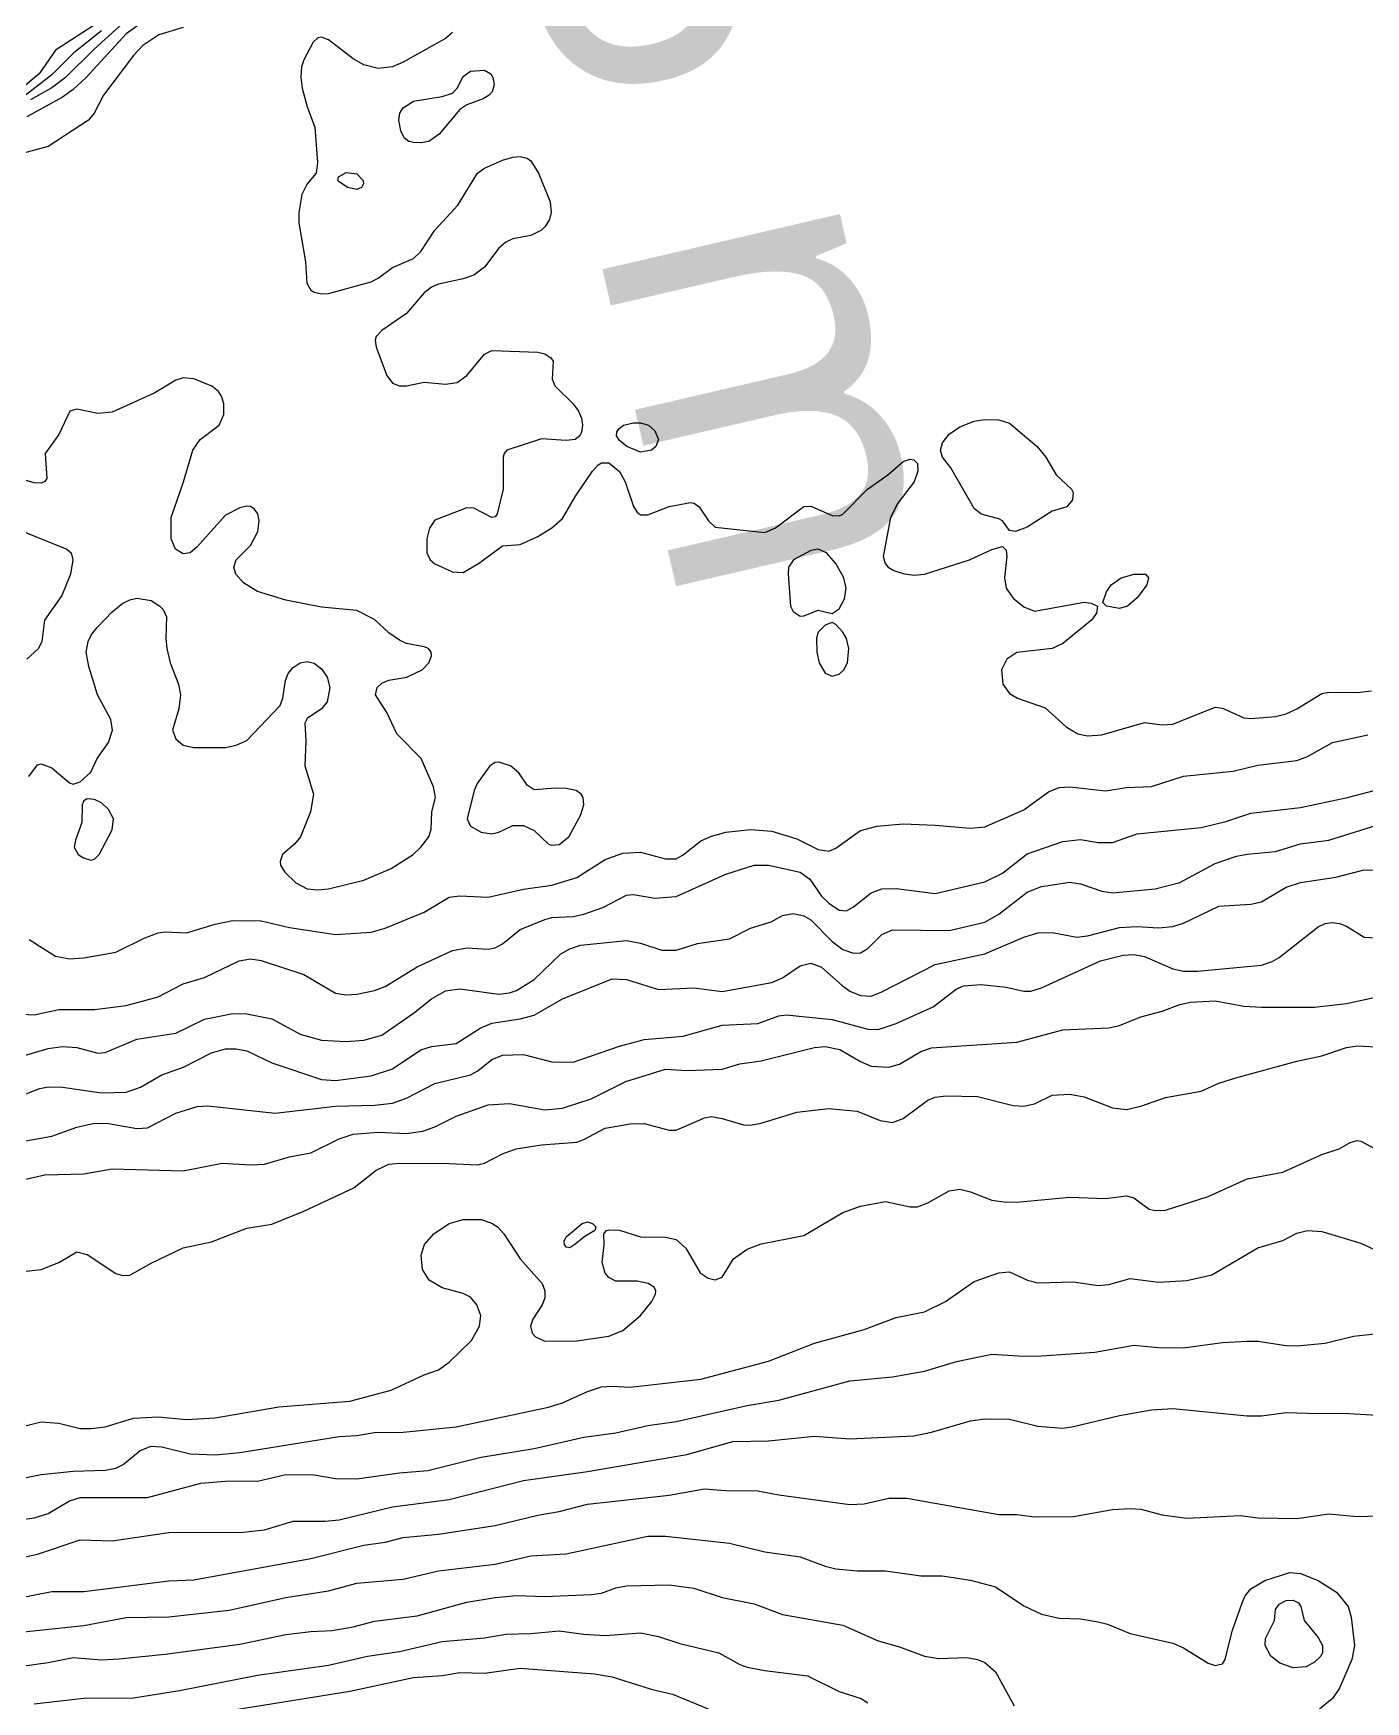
# Model space of a CAD drawing. Extents: x 474277 to 475042, y 254928 to 255625.
# Drawn here: x 474313.04 to 474341.83, y 255349.94 to 255386 of the extents above; entities that cross this region are included whole.
import ezdxf

# ---------------------------------------------------------------- set-up
doc = ezdxf.new("R2010")
doc.units = 0
doc.header["$MEASUREMENT"] = 0
doc.layers.add('BaseMapV2_DTM_export_MonNov09090547073261 — entities', color=1, linetype='CONTINUOUS')
doc.styles.get("Standard").update_dxf_attribs({"font": 'romans.shx'})

msp = doc.modelspace()

# ---------------------------------------------------------------- linework, layer by layer
at = {"layer": 'BaseMapV2_DTM_export_MonNov09090547073261 — entities', "color": 15, "linetype": 'Continuous', "true_color": 0xb7484b}
for points in [[(474315.658, 255386.433, 84.25), (474315.045, 255385.992, 84.25), (474314.177, 255385.049, 84.25), (474313.895, 255384.792, 84.25), (474313.665, 255384.627, 84.25), (474312.898, 255384.202, 84.25)], [(474314.432, 255386.231, 85), (474313.511, 255385.643, 85), (474313.161, 255385.126, 85), (474311.748, 255383.959, 85)], [(474314.508, 255386.062, 84.75), (474313.908, 255385.586, 84.75), (474313.435, 255385.105, 84.75), (474312.438, 255384.336, 84.75)], [(474316.272, 255386.129, 84), (474315.749, 255385.969, 84), (474315.401, 255385.739, 84), (474315.198, 255385.523, 84), (474314.553, 255384.666, 84), (474314.351, 255384.282, 84), (474314.225, 255384.129, 84), (474313.358, 255383.56, 84), (474312.821, 255383.413, 84)], [(474315.045, 255386.289, 84.5), (474314.347, 255385.662, 84.5), (474313.732, 255385.049, 84.5), (474313.435, 255384.83, 84.5), (474312.975, 255384.566, 84.5)], [(474322.099, 255386.026, 83.75), (474321.943, 255385.892, 83.75), (474321.026, 255385.383, 83.75), (474320.796, 255385.283, 83.75), (474320.489, 255385.246, 83.75), (474320.182, 255385.327, 83.75), (474319.952, 255385.455, 83.75), (474319.416, 255385.862, 83.75), (474319.262, 255385.919, 83.75), (474319.186, 255385.907, 83.75), (474319.086, 255385.816, 83.75), (474318.879, 255385.433, 83.75), (474318.831, 255385.279, 83.75), (474318.815, 255385.049, 83.75), (474318.848, 255384.819, 83.75), (474318.956, 255384.419, 83.75), (474319.118, 255383.975, 83.75), (474319.179, 255383.209, 83.75), (474319.149, 255382.979, 83.75), (474318.956, 255382.748, 83.75), (474318.838, 255382.519, 83.75), (474318.777, 255382.135, 83.75), (474318.777, 255381.905, 83.75), (474318.921, 255381.062, 83.75), (474318.945, 255380.602, 83.75), (474319.032, 255380.453, 83.75), (474319.109, 255380.407, 83.75), (474319.262, 255380.373, 83.75), (474319.416, 255380.384, 83.75), (474320.336, 255380.633, 83.75), (474320.489, 255380.712, 83.75), (474320.796, 255380.943, 83.75), (474321.256, 255381.136, 83.75), (474321.409, 255381.289, 83.75), (474321.717, 255381.752, 83.75), (474322.211, 255382.289, 83.75), (474322.635, 255382.979, 83.75), (474322.789, 255383.091, 83.75), (474323.173, 255383.262, 83.75), (474323.403, 255383.329, 83.75), (474323.556, 255383.341, 83.75), (474323.709, 255383.306, 83.75), (474323.786, 255383.251, 83.75), (474323.956, 255382.979, 83.75), (474324.208, 255382.365, 83.75), (474324.225, 255382.135, 83.75), (474324.191, 255381.982, 83.75), (474324.1, 255381.829, 83.75), (474324.016, 255381.75, 83.75), (474323.786, 255381.638, 83.75), (474323.403, 255381.561, 83.75), (474323.249, 255381.494, 83.75), (474323.096, 255381.361, 83.75), (474322.789, 255380.951, 83.75), (474322.559, 255380.775, 83.75), (474322.329, 255380.696, 83.75), (474321.793, 255380.582, 83.75), (474321.639, 255380.517, 83.75), (474321.486, 255380.393, 83.75), (474321.102, 255379.949, 83.75), (474320.566, 255379.583, 83.75), (474320.447, 255379.452, 83.75), (474320.427, 255379.375, 83.75), (474320.447, 255379.222, 83.75), (474320.675, 255378.608, 83.75), (474320.796, 255378.444, 83.75), (474320.949, 255378.386, 83.75), (474321.102, 255378.383, 83.75), (474321.486, 255378.463, 83.75), (474321.946, 255378.418, 83.75), (474322.198, 255378.455, 83.75), (474322.406, 255378.606, 83.75), (474322.786, 255379.068, 83.75), (474322.943, 255379.148, 83.75), (474323.939, 255379.115, 83.75), (474324.093, 255379.079, 83.75), (474324.224, 255378.991, 83.75), (474324.271, 255378.915, 83.75), (474324.253, 255378.531, 83.75), (474324.318, 255378.378, 83.75), (474324.706, 255377.995, 83.75), (474324.816, 255377.841, 83.75), (474324.881, 255377.688, 83.75), (474324.907, 255377.535, 83.75), (474324.887, 255377.381, 83.75), (474324.848, 255377.305, 83.75), (474324.748, 255377.228, 83.75), (474324.553, 255377.202, 83.75), (474324.016, 255377.237, 83.75), (474323.273, 255376.998, 83.75), (474323.212, 255376.921, 83.75), (474323.194, 255376.845, 83.75), (474323.194, 255376.154, 83.75), (474323.064, 255375.618, 83.75), (474323.019, 255375.554, 83.75), (474322.943, 255375.537, 83.75), (474322.559, 255375.743, 83.75), (474322.406, 255375.747, 83.75), (474321.716, 255375.479, 83.75), (474321.597, 255375.311, 83.75), (474321.543, 255375.081, 83.75), (474321.54, 255374.774, 83.75), (474321.614, 255374.621, 83.75), (474321.716, 255374.541, 83.75), (474322.099, 255374.366, 83.75), (474322.329, 255374.353, 83.75), (474322.655, 255374.544, 83.75), (474323.173, 255374.925, 83.75), (474323.556, 255374.952, 83.75), (474323.939, 255375.13, 83.75), (474324.246, 255375.319, 83.75), (474324.476, 255375.518, 83.75), (474324.751, 255376.001, 83.75), (474325.12, 255376.538, 83.75), (474325.243, 255376.679, 83.75), (474325.32, 255376.721, 83.75), (474325.473, 255376.721, 83.75), (474325.703, 255376.535, 83.75), (474325.831, 255376.308, 83.75), (474326.01, 255375.774, 83.75), (474326.086, 255375.656, 83.75), (474326.163, 255375.599, 83.75), (474326.316, 255375.597, 83.75), (474326.776, 255375.775, 83.75), (474327.237, 255375.865, 83.75), (474327.32, 255375.848, 83.75), (474327.43, 255375.771, 83.75), (474327.633, 255375.464, 83.75), (474327.773, 255375.332, 83.75), (474328.847, 255375.215, 83.75), (474329.077, 255375.317, 83.75), (474329.69, 255375.776, 83.75), (474329.844, 255375.782, 83.75), (474330.304, 255375.582, 83.75), (474330.457, 255375.575, 83.75), (474330.534, 255375.609, 83.75), (474331.063, 255376.154, 83.75), (474331.503, 255376.461, 83.75), (474331.837, 255376.753, 83.75), (474331.99, 255376.801, 83.75), (474332.067, 255376.789, 83.75), (474332.144, 255376.708, 83.75), (474332.151, 255376.538, 83.75), (474332.073, 255376.308, 83.75), (474331.72, 255375.848, 83.75), (474331.56, 255375.541, 83.75), (474331.402, 255374.698, 83.75), (474331.445, 255374.544, 83.75), (474331.51, 255374.468, 83.75), (474331.634, 255374.391, 83.75), (474331.837, 255374.331, 83.75), (474332.067, 255374.295, 83.75), (474332.297, 255374.311, 83.75), (474333.274, 255374.621, 83.75), (474333.754, 255374.85, 83.75), (474333.984, 255374.915, 83.75), (474334.061, 255374.834, 83.75), (474334.08, 255374.698, 83.75), (474334.029, 255374.238, 83.75), (474334.064, 255374.008, 83.75), (474334.214, 255373.795, 83.75), (474334.444, 255373.605, 83.75), (474334.674, 255373.517, 83.75), (474335.748, 255373.709, 83.75), (474335.901, 255373.687, 83.75), (474336.041, 255373.624, 83.75), (474336.014, 255373.471, 83.75), (474335.906, 255373.317, 83.75), (474335.288, 255372.814, 83.75), (474335.058, 255372.708, 83.75), (474334.291, 255372.621, 83.75), (474334.076, 255372.474, 83.75), (474333.965, 255372.244, 83.75), (474333.993, 255371.937, 83.75), (474334.137, 255371.736, 83.75), (474334.307, 255371.631, 83.75), (474334.904, 255371.428, 83.75), (474335.364, 255371.016, 83.75), (474335.613, 255370.864, 83.75), (474335.824, 255370.818, 83.75), (474336.131, 255370.838, 83.75), (474337.051, 255371.108, 83.75), (474337.434, 255371.057, 83.75), (474337.665, 255371.073, 83.75), (474338.585, 255371.439, 83.75), (474338.738, 255371.419, 83.75), (474339.198, 255371.208, 83.75), (474339.351, 255371.195, 83.75), (474339.888, 255371.236, 83.75), (474340.118, 255371.297, 83.75), (474340.348, 255371.4, 83.75), (474340.885, 255371.736, 83.75), (474341.038, 255371.762, 83.75), (474341.652, 255371.756, 83.75), (474341.958, 255371.791, 83.75)], [(474321.587, 255383.669, 83.75), (474321.409, 255383.635, 83.75), (474321.256, 255383.642, 83.75), (474321.152, 255383.669, 83.75), (474321.049, 255383.745, 83.75), (474320.979, 255383.899, 83.75), (474320.936, 255384.129, 83.75), (474320.957, 255384.282, 83.75), (474321.026, 255384.394, 83.75), (474321.256, 255384.54, 83.75), (474321.869, 255384.64, 83.75), (474322.099, 255384.714, 83.75), (474322.2, 255384.819, 83.75), (474322.329, 255385.073, 83.75), (474322.483, 255385.189, 83.75), (474322.789, 255385.207, 83.75), (474322.923, 255385.126, 83.75), (474322.969, 255385.049, 83.75), (474322.994, 255384.896, 83.75), (474322.952, 255384.742, 83.75), (474322.885, 255384.666, 83.75), (474322.757, 255384.589, 83.75), (474322.406, 255384.457, 83.75), (474322.253, 255384.357, 83.75), (474321.807, 255383.822, 83.75), (474321.587, 255383.669, 83.75)], [(474320.132, 255382.672, 83.75), (474320.029, 255382.627, 83.75), (474319.827, 255382.672, 83.75), (474319.646, 255382.796, 83.75), (474319.62, 255382.825, 83.75), (474319.628, 255382.902, 83.75), (474319.799, 255382.993, 83.75), (474320.029, 255382.97, 83.75), (474320.164, 255382.825, 83.75), (474320.172, 255382.749, 83.75), (474320.132, 255382.672, 83.75)], [(474319.186, 255367.488, 83.75), (474319.416, 255367.51, 83.75), (474320.182, 255367.701, 83.75), (474320.773, 255367.95, 83.75), (474321.249, 255368.257, 83.75), (474321.414, 255368.41, 83.75), (474321.583, 255368.64, 83.75), (474321.634, 255368.794, 83.75), (474321.652, 255369.177, 83.75), (474321.726, 255369.484, 83.75), (474321.685, 255369.714, 83.75), (474321.42, 255370.327, 83.75), (474320.896, 255370.864, 83.75), (474320.678, 255371.324, 83.75), (474320.43, 255371.707, 83.75), (474320.465, 255371.861, 83.75), (474320.566, 255371.958, 83.75), (474320.719, 255372.023, 83.75), (474321.11, 255372.091, 83.75), (474321.441, 255372.244, 83.75), (474321.584, 255372.397, 83.75), (474321.639, 255372.551, 83.75), (474321.631, 255372.627, 83.75), (474321.575, 255372.704, 83.75), (474321.486, 255372.743, 83.75), (474321.102, 255372.816, 83.75), (474320.949, 255372.887, 83.75), (474320.719, 255373.044, 83.75), (474320.412, 255373.332, 83.75), (474320.029, 255373.528, 83.75), (474319.262, 255373.6, 83.75), (474318.495, 255373.752, 83.75), (474317.882, 255373.936, 83.75), (474317.575, 255374.129, 83.75), (474317.412, 255374.314, 83.75), (474317.368, 255374.468, 83.75), (474317.419, 255374.621, 83.75), (474317.729, 255374.933, 83.75), (474317.89, 255375.234, 83.75), (474317.918, 255375.464, 83.75), (474317.889, 255375.618, 83.75), (474317.805, 255375.73, 83.75), (474317.729, 255375.774, 83.75), (474317.652, 255375.785, 83.75), (474317.499, 255375.749, 83.75), (474317.192, 255375.587, 83.75), (474316.579, 255374.907, 83.75), (474316.425, 255374.775, 83.75), (474316.272, 255374.751, 83.75), (474316.11, 255374.851, 83.75), (474316.014, 255375.081, 83.75), (474316.012, 255375.541, 83.75), (474316.283, 255376.308, 83.75), (474316.481, 255376.998, 83.75), (474316.644, 255377.228, 83.75), (474317.054, 255377.535, 83.75), (474317.155, 255377.765, 83.75), (474317.154, 255377.995, 83.75), (474317.112, 255378.148, 83.75), (474317.039, 255378.265, 83.75), (474316.897, 255378.378, 83.75), (474316.502, 255378.534, 83.75), (474316.272, 255378.556, 83.75), (474316.118, 255378.507, 83.75), (474315.658, 255378.235, 83.75), (474314.738, 255377.818, 83.75), (474314.432, 255377.789, 83.75), (474313.972, 255377.883, 83.75), (474313.821, 255377.841, 83.75), (474313.588, 255377.331, 83.75), (474313.29, 255376.921, 83.75), (474313.325, 255376.384, 83.75), (474313.281, 255376.314, 83.75), (474313.205, 255376.283, 83.75), (474313.051, 255376.285, 83.75), (474312.733, 255376.384, 83.75)], [(474326.396, 255376.998, 83.75), (474326.163, 255376.95, 83.75), (474325.861, 255377.075, 83.75), (474325.703, 255377.201, 83.75), (474325.643, 255377.305, 83.75), (474325.645, 255377.381, 83.75), (474325.688, 255377.458, 83.75), (474325.791, 255377.535, 83.75), (474326.01, 255377.587, 83.75), (474326.163, 255377.584, 83.75), (474326.333, 255377.535, 83.75), (474326.47, 255377.409, 83.75), (474326.546, 255377.228, 83.75), (474326.493, 255377.075, 83.75), (474326.396, 255376.998, 83.75)], [(474334.265, 255375.234, 83.75), (474334.137, 255375.256, 83.75), (474333.983, 255375.464, 83.75), (474333.907, 255375.512, 83.75), (474333.524, 255375.612, 83.75), (474333.371, 255375.731, 83.75), (474332.866, 255376.615, 83.75), (474332.691, 255376.845, 83.75), (474332.642, 255376.998, 83.75), (474332.684, 255377.151, 83.75), (474332.834, 255377.343, 83.75), (474333.064, 255377.502, 83.75), (474333.371, 255377.624, 83.75), (474333.601, 255377.658, 83.75), (474333.907, 255377.65, 83.75), (474334.137, 255377.577, 83.75), (474334.735, 255377.075, 83.75), (474334.918, 255376.845, 83.75), (474335.144, 255376.461, 83.75), (474335.478, 255376.154, 83.75), (474335.511, 255376.078, 83.75), (474335.498, 255375.924, 83.75), (474335.376, 255375.771, 83.75), (474335.058, 255375.677, 83.75), (474334.521, 255375.329, 83.75), (474334.265, 255375.234, 83.75)], [(474312.515, 255375.358, 83.75), (474313.761, 255374.851, 83.75), (474313.851, 255374.774, 83.75), (474313.89, 255374.621, 83.75), (474313.839, 255374.314, 83.75), (474313.654, 255373.854, 83.75), (474313.273, 255373.317, 83.75), (474313.22, 255372.857, 83.75), (474313.145, 255372.704, 83.75), (474312.893, 255372.474, 83.75)], [(474330.304, 255373.465, 83.75), (474330.457, 255373.567, 83.75), (474330.571, 255373.778, 83.75), (474330.607, 255374.008, 83.75), (474330.557, 255374.238, 83.75), (474330.383, 255374.544, 83.75), (474330.179, 255374.774, 83.75), (474329.997, 255374.851, 83.75), (474329.844, 255374.826, 83.75), (474329.464, 255374.621, 83.75), (474329.361, 255374.468, 83.75), (474329.349, 255374.314, 83.75), (474329.404, 255373.624, 83.75), (474329.46, 255373.504, 83.75), (474329.613, 255373.405, 83.75), (474329.69, 255373.41, 83.75), (474329.997, 255373.538, 83.75), (474330.304, 255373.465, 83.75)], [(474336.685, 255373.624, 83.75), (474336.514, 255373.574, 83.75), (474336.231, 255373.624, 83.75), (474336.154, 255373.701, 83.75), (474336.233, 255373.931, 83.75), (474336.336, 255374.084, 83.75), (474336.549, 255374.238, 83.75), (474336.832, 255374.314, 83.75), (474337.073, 255374.314, 83.75), (474337.143, 255374.238, 83.75), (474337.106, 255374.084, 83.75), (474336.898, 255373.806, 83.75), (474336.685, 255373.624, 83.75)], [(474312.938, 255369.944, 83.75), (474313.128, 255370.191, 83.75), (474313.205, 255370.211, 83.75), (474313.435, 255370.128, 83.75), (474313.818, 255369.802, 83.75), (474313.895, 255369.776, 83.75), (474314.048, 255369.826, 83.75), (474314.278, 255370.031, 83.75), (474314.417, 255370.327, 83.75), (474314.662, 255370.677, 83.75), (474314.748, 255370.94, 83.75), (474314.712, 255371.171, 83.75), (474314.419, 255371.707, 83.75), (474314.237, 255372.321, 83.75), (474314.18, 255372.627, 83.75), (474314.221, 255372.857, 83.75), (474314.294, 255373.011, 83.75), (474314.412, 255373.164, 83.75), (474314.738, 255373.497, 83.75), (474314.968, 255373.684, 83.75), (474315.122, 255373.76, 83.75), (474315.275, 255373.793, 83.75), (474315.582, 255373.745, 83.75), (474315.773, 255373.624, 83.75), (474315.843, 255373.547, 83.75), (474315.912, 255373.394, 83.75), (474315.898, 255372.934, 83.75), (474315.922, 255372.704, 83.75), (474315.992, 255372.397, 83.75), (474316.171, 255371.937, 83.75), (474316.217, 255371.707, 83.75), (474316.18, 255371.401, 83.75), (474316.043, 255370.94, 83.75), (474316.118, 255370.753, 83.75), (474316.272, 255370.616, 83.75), (474316.502, 255370.564, 83.75), (474317.192, 255370.57, 83.75), (474317.422, 255370.618, 83.75), (474317.652, 255370.716, 83.75), (474318.368, 255371.477, 83.75), (474318.428, 255371.631, 83.75), (474318.489, 255372.014, 83.75), (474318.547, 255372.167, 83.75), (474318.649, 255372.295, 83.75), (474318.802, 255372.397, 83.75), (474318.956, 255372.428, 83.75), (474319.109, 255372.388, 83.75), (474319.262, 255372.267, 83.75), (474319.39, 255372.091, 83.75), (474319.446, 255371.861, 83.75), (474319.388, 255371.554, 83.75), (474319.262, 255371.401, 83.75), (474318.956, 255371.197, 83.75), (474318.905, 255371.094, 83.75), (474318.926, 255370.71, 83.75), (474318.907, 255370.174, 83.75), (474319.088, 255369.56, 83.75), (474319.026, 255369.177, 83.75), (474318.813, 255368.64, 83.75), (474318.685, 255368.487, 83.75), (474318.42, 255368.257, 83.75), (474318.367, 255368.103, 83.75), (474318.379, 255368.027, 83.75), (474318.47, 255367.873, 83.75), (474318.71, 255367.643, 83.75), (474318.956, 255367.512, 83.75), (474319.186, 255367.488, 83.75)], [(474330.457, 255372.152, 83.75), (474330.556, 255372.244, 83.75), (474330.636, 255372.397, 83.75), (474330.666, 255372.704, 83.75), (474330.61, 255372.925, 83.75), (474330.534, 255373.061, 83.75), (474330.38, 255373.229, 83.75), (474330.304, 255373.273, 83.75), (474330.15, 255373.209, 83.75), (474329.997, 255373.063, 83.75), (474329.962, 255372.934, 83.75), (474329.97, 255372.627, 83.75), (474330.023, 255372.397, 83.75), (474330.15, 255372.176, 83.75), (474330.304, 255372.11, 83.75), (474330.457, 255372.152, 83.75)], [(474312.943, 255366.417, 84), (474313.511, 255366.055, 84), (474313.818, 255366.001, 84), (474314.125, 255366.02, 84), (474314.815, 255366.144, 84), (474315.428, 255366.447, 84), (474315.735, 255366.561, 84), (474315.888, 255366.583, 84), (474316.349, 255366.561, 84), (474316.962, 255366.752, 84), (474317.345, 255366.827, 84), (474317.959, 255366.822, 84), (474318.572, 255366.674, 84), (474319.569, 255366.529, 84), (474320.336, 255366.574, 84), (474320.642, 255366.661, 84), (474321.486, 255367.009, 84), (474322.023, 255367.334, 84), (474322.253, 255367.362, 84), (474322.866, 255367.331, 84), (474323.633, 255367.504, 84), (474324.246, 255367.595, 84), (474324.783, 255367.76, 84), (474325.396, 255368.145, 84), (474325.78, 255368.282, 84), (474326.163, 255368.302, 84), (474326.7, 255368.161, 84), (474326.93, 255368.163, 84), (474327.083, 255368.245, 84), (474327.467, 255368.553, 84), (474327.697, 255368.652, 84), (474328.003, 255368.734, 84), (474328.54, 255368.798, 84), (474329, 255368.761, 84), (474329.537, 255368.595, 84), (474329.997, 255368.361, 84), (474330.227, 255368.326, 84), (474330.38, 255368.388, 84), (474330.917, 255368.77, 84), (474331.266, 255368.87, 84), (474331.837, 255368.914, 84), (474332.527, 255368.892, 84), (474333.294, 255368.821, 84), (474333.601, 255368.851, 84), (474334.444, 255369.218, 84), (474334.981, 255369.611, 84), (474335.211, 255369.706, 84), (474335.441, 255369.718, 84), (474336.208, 255369.633, 84), (474336.668, 255369.703, 84), (474337.204, 255369.726, 84), (474337.895, 255369.95, 84), (474338.968, 255370.059, 84), (474339.505, 255370.185, 84), (474340.348, 255370.286, 84), (474340.578, 255370.37, 84), (474341.115, 255370.676, 84), (474341.882, 255370.841, 84)], [(474324.4, 255368.471, 83.75), (474324.608, 255368.64, 83.75), (474324.86, 255369.1, 83.75), (474324.938, 255369.33, 83.75), (474324.922, 255369.484, 83.75), (474324.875, 255369.56, 83.75), (474324.766, 255369.637, 83.75), (474324.553, 255369.681, 83.75), (474324.323, 255369.692, 83.75), (474323.863, 255369.654, 83.75), (474323.709, 255369.754, 83.75), (474323.533, 255370.02, 83.75), (474323.351, 255370.174, 83.75), (474323.096, 255370.252, 83.75), (474323.019, 255370.242, 83.75), (474322.905, 255370.174, 83.75), (474322.628, 255369.79, 83.75), (474322.563, 255369.637, 83.75), (474322.415, 255369.024, 83.75), (474322.485, 255368.87, 83.75), (474322.713, 255368.738, 83.75), (474322.943, 255368.701, 83.75), (474323.096, 255368.741, 83.75), (474323.403, 255368.882, 83.75), (474323.633, 255368.883, 83.75), (474323.863, 255368.772, 83.75), (474324.169, 255368.48, 83.75), (474324.246, 255368.453, 83.75), (474324.4, 255368.471, 83.75)], [(474312.285, 255364.834, 84.25), (474313.051, 255364.789, 84.25), (474313.588, 255364.901, 84.25), (474314.355, 255364.902, 84.25), (474315.045, 255364.991, 84.25), (474315.735, 255365.179, 84.25), (474316.272, 255365.46, 84.25), (474316.732, 255365.597, 84.25), (474317.485, 255365.957, 84.25), (474317.729, 255365.999, 84.25), (474317.959, 255365.962, 84.25), (474318.879, 255365.663, 84.25), (474319.569, 255365.26, 84.25), (474319.799, 255365.218, 84.25), (474320.029, 255365.238, 84.25), (474320.412, 255365.318, 84.25), (474320.642, 255365.399, 84.25), (474321.332, 255365.827, 84.25), (474322.099, 255366.177, 84.25), (474322.406, 255366.24, 84.25), (474322.866, 255366.211, 84.25), (474323.019, 255366.239, 84.25), (474323.173, 255366.323, 84.25), (474323.556, 255366.633, 84.25), (474324.093, 255366.853, 84.25), (474324.246, 255366.895, 84.25), (474324.706, 255366.914, 84.25), (474324.936, 255366.965, 84.25), (474325.345, 255367.107, 84.25), (474325.856, 255367.379, 84.25), (474326.01, 255367.389, 84.25), (474326.47, 255367.31, 84.25), (474326.93, 255367.348, 84.25), (474328.003, 255367.83, 84.25), (474328.617, 255368.022, 84.25), (474328.923, 255368.027, 84.25), (474329.613, 255367.874, 84.25), (474329.817, 255367.72, 84.25), (474330.074, 255367.351, 84.25), (474330.227, 255367.2, 84.25), (474330.457, 255367.049, 84.25), (474330.61, 255367.037, 84.25), (474330.764, 255367.122, 84.25), (474331.147, 255367.428, 84.25), (474331.377, 255367.513, 84.25), (474331.684, 255367.523, 84.25), (474332.527, 255367.409, 84.25), (474333.601, 255367.667, 84.25), (474333.984, 255367.852, 84.25), (474334.521, 255368.27, 84.25), (474335.288, 255368.538, 84.25), (474335.671, 255368.579, 84.25), (474336.054, 255368.514, 84.25), (474336.361, 255368.515, 84.25), (474336.898, 255368.7, 84.25), (474338.278, 255368.84, 84.25), (474338.815, 255368.97, 84.25), (474339.351, 255369.15, 84.25), (474340.425, 255369.271, 84.25), (474341.44, 255369.484, 84.25), (474342.321, 255369.714, 84.25)], [(474314.355, 255368.152, 83.75), (474314.459, 255368.257, 83.75), (474314.738, 255368.787, 83.75), (474314.769, 255369.024, 83.75), (474314.662, 255369.227, 83.75), (474314.508, 255369.369, 83.75), (474314.355, 255369.446, 83.75), (474314.202, 255369.458, 83.75), (474314.125, 255369.417, 83.75), (474314.089, 255369.33, 83.75), (474314.08, 255368.947, 83.75), (474313.946, 255368.564, 83.75), (474313.92, 255368.41, 83.75), (474314.006, 255368.257, 83.75), (474314.118, 255368.18, 83.75), (474314.278, 255368.134, 83.75), (474314.355, 255368.152, 83.75)], [(474312.821, 255363.904, 84.5), (474313.358, 255364.062, 84.5), (474313.665, 255364.106, 84.5), (474313.972, 255364.084, 84.5), (474314.432, 255363.961, 84.5), (474314.585, 255363.973, 84.5), (474315.275, 255364.261, 84.5), (474316.118, 255364.393, 84.5), (474316.732, 255364.694, 84.5), (474317.345, 255364.818, 84.5), (474317.652, 255364.813, 84.5), (474318.189, 255364.704, 84.5), (474318.802, 255364.368, 84.5), (474319.262, 255364.241, 84.5), (474319.799, 255364.215, 84.5), (474320.182, 255364.242, 84.5), (474320.566, 255364.349, 84.5), (474321.256, 255364.822, 84.5), (474321.639, 255365.132, 84.5), (474321.946, 255365.306, 84.5), (474322.253, 255365.35, 84.5), (474323.096, 255365.238, 84.5), (474323.326, 255365.263, 84.5), (474323.479, 255365.317, 84.5), (474323.863, 255365.555, 84.5), (474324.441, 255366.11, 84.5), (474324.63, 255366.218, 84.5), (474324.86, 255366.294, 84.5), (474325.856, 255366.394, 84.5), (474326.163, 255366.341, 84.5), (474326.623, 255366.19, 84.5), (474326.93, 255366.19, 84.5), (474327.39, 255366.332, 84.5), (474328.08, 255366.435, 84.5), (474328.54, 255366.659, 84.5), (474328.987, 255366.8, 84.5), (474329.23, 255366.933, 84.5), (474329.46, 255366.982, 84.5), (474329.69, 255366.931, 84.5), (474329.844, 255366.842, 84.5), (474330.304, 255366.376, 84.5), (474330.534, 255366.199, 84.5), (474330.764, 255366.12, 84.5), (474330.917, 255366.126, 84.5), (474331.07, 255366.22, 84.5), (474331.377, 255366.525, 84.5), (474331.607, 255366.625, 84.5), (474332.834, 255366.611, 84.5), (474333.601, 255366.792, 84.5), (474333.907, 255366.967, 84.5), (474334.521, 255367.439, 84.5), (474334.827, 255367.566, 84.5), (474335.441, 255367.655, 84.5), (474335.671, 255367.622, 84.5), (474336.131, 255367.465, 84.5), (474336.361, 255367.429, 84.5), (474337.281, 255367.511, 84.5), (474337.818, 255367.65, 84.5), (474338.585, 255368.06, 84.5), (474339.045, 255368.216, 84.5), (474339.275, 255368.264, 84.5), (474339.888, 255368.321, 84.5), (474340.425, 255368.483, 84.5), (474341.038, 255368.566, 84.5), (474342.188, 255368.922, 84.5)], [(474312.591, 255362.97, 84.75), (474313.173, 255363.196, 84.75), (474313.358, 255363.236, 84.75), (474313.665, 255363.224, 84.75), (474314.508, 255363.102, 84.75), (474315.045, 255363.117, 84.75), (474315.352, 255363.228, 84.75), (474315.812, 255363.492, 84.75), (474316.282, 255363.656, 84.75), (474316.885, 255363.967, 84.75), (474317.192, 255364.055, 84.75), (474317.422, 255364.056, 84.75), (474317.652, 255364.008, 84.75), (474318.189, 255363.751, 84.75), (474319.262, 255363.389, 84.75), (474319.569, 255363.372, 84.75), (474320.336, 255363.467, 84.75), (474320.796, 255363.619, 84.75), (474321.409, 255364.03, 84.75), (474321.639, 255364.102, 84.75), (474322.176, 255364.171, 84.75), (474322.694, 255364.5, 84.75), (474322.943, 255364.61, 84.75), (474323.556, 255364.699, 84.75), (474323.863, 255364.779, 84.75), (474324.476, 255365.137, 84.75), (474325.55, 255365.567, 84.75), (474325.856, 255365.555, 84.75), (474326.546, 255365.333, 84.75), (474327.313, 255365.372, 84.75), (474327.927, 255365.293, 84.75), (474329, 255365.486, 84.75), (474329.23, 255365.59, 84.75), (474329.613, 255365.845, 84.75), (474329.844, 255365.905, 84.75), (474330.074, 255365.822, 84.75), (474330.518, 255365.42, 84.75), (474330.687, 255365.304, 84.75), (474330.917, 255365.205, 84.75), (474331.147, 255365.196, 84.75), (474331.377, 255365.284, 84.75), (474332.527, 255365.876, 84.75), (474333.605, 255366.11, 84.75), (474334.444, 255366.466, 84.75), (474334.751, 255366.564, 84.75), (474335.058, 255366.572, 84.75), (474335.594, 255366.468, 84.75), (474335.824, 255366.498, 84.75), (474336.514, 255366.676, 84.75), (474336.898, 255366.7, 84.75), (474337.358, 255366.667, 84.75), (474337.665, 255366.696, 84.75), (474337.895, 255366.771, 84.75), (474338.661, 255367.136, 84.75), (474339.351, 255367.184, 84.75), (474339.581, 255367.229, 84.75), (474340.118, 255367.548, 84.75), (474340.425, 255367.647, 84.75), (474341.192, 255367.764, 84.75), (474341.805, 255367.922, 84.75), (474342.725, 255367.913, 84.75)], [(474312.746, 255362.046, 85), (474313.435, 255362.165, 85), (474313.972, 255362.361, 85), (474314.355, 255362.449, 85), (474314.662, 255362.442, 85), (474315.275, 255362.331, 85), (474315.505, 255362.347, 85), (474316.118, 255362.664, 85), (474316.579, 255362.809, 85), (474316.809, 255362.82, 85), (474318.265, 255362.666, 85), (474319.569, 255362.814, 85), (474320.412, 255362.835, 85), (474320.796, 255362.881, 85), (474321.102, 255362.987, 85), (474321.716, 255363.307, 85), (474322.483, 255363.489, 85), (474322.643, 255363.58, 85), (474322.943, 255363.827, 85), (474323.173, 255363.919, 85), (474323.633, 255363.935, 85), (474324.246, 255363.771, 85), (474324.706, 255363.763, 85), (474325.703, 255364.111, 85), (474326.24, 255364.255, 85), (474327.083, 255364.325, 85), (474327.927, 255364.568, 85), (474328.693, 255364.603, 85), (474329.153, 255364.765, 85), (474329.307, 255364.791, 85), (474330.304, 255364.688, 85), (474331.07, 255364.479, 85), (474331.3, 255364.475, 85), (474331.684, 255364.599, 85), (474332.487, 255364.96, 85), (474332.983, 255365.343, 85), (474333.141, 255365.417, 85), (474333.524, 255365.448, 85), (474334.061, 255365.385, 85), (474334.444, 255365.301, 85), (474334.597, 255365.301, 85), (474334.827, 255365.372, 85), (474336.103, 255365.957, 85), (474336.591, 255366.08, 85), (474336.821, 255366.095, 85), (474337.051, 255366.052, 85), (474337.665, 255365.784, 85), (474337.895, 255365.731, 85), (474338.201, 255365.731, 85), (474339.581, 255365.861, 85), (474339.811, 255365.939, 85), (474339.965, 255366.027, 85), (474340.808, 255366.688, 85), (474340.962, 255366.765, 85), (474341.115, 255366.785, 85), (474341.268, 255366.765, 85), (474341.422, 255366.708, 85), (474341.805, 255366.465, 85), (474342.035, 255366.456, 85)], [(474312.745, 255361.21, 85.25), (474313.281, 255361.334, 85.25), (474314.125, 255361.354, 85.25), (474314.738, 255361.457, 85.25), (474316.272, 255361.419, 85.25), (474317.115, 255361.581, 85.25), (474317.729, 255361.545, 85.25), (474318.035, 255361.564, 85.25), (474318.572, 255361.72, 85.25), (474319.032, 255361.809, 85.25), (474319.646, 255362.11, 85.25), (474319.952, 255362.211, 85.25), (474320.489, 255362.253, 85.25), (474321.102, 255362.227, 85.25), (474321.453, 255362.276, 85.25), (474321.716, 255362.371, 85.25), (474322.176, 255362.601, 85.25), (474322.866, 255362.842, 85.25), (474323.326, 255362.87, 85.25), (474324.093, 255362.738, 85.25), (474324.476, 255362.772, 85.25), (474325.09, 255362.97, 85.25), (474325.839, 255363.35, 85.25), (474326.7, 255363.612, 85.25), (474327.16, 255363.585, 85.25), (474327.927, 255363.616, 85.25), (474328.31, 255363.73, 85.25), (474328.77, 255363.793, 85.25), (474329.92, 255364.082, 85.25), (474330.15, 255364.105, 85.25), (474330.465, 255364.04, 85.25), (474330.917, 255363.78, 85.25), (474331.147, 255363.682, 85.25), (474331.53, 255363.661, 85.25), (474331.76, 255363.725, 85.25), (474332.22, 255363.994, 85.25), (474332.451, 255364.078, 85.25), (474334.291, 255364.199, 85.25), (474335.288, 255364.462, 85.25), (474336.284, 255364.506, 85.25), (474336.514, 255364.56, 85.25), (474336.974, 255364.747, 85.25), (474337.434, 255364.868, 85.25), (474337.818, 255365.015, 85.25), (474338.048, 255365.063, 85.25), (474338.585, 255365.089, 85.25), (474339.198, 255364.973, 85.25), (474339.581, 255364.953, 85.25), (474340.732, 255364.953, 85.25), (474341.422, 255365.032, 85.25), (474342.648, 255365.304, 85.25)], [(474312.285, 255359.182, 85.5), (474313.205, 255359.287, 85.5), (474313.587, 255359.439, 85.5), (474313.972, 255359.664, 85.5), (474314.202, 255359.611, 85.5), (474314.815, 255359.201, 85.5), (474314.968, 255359.151, 85.5), (474315.122, 255359.163, 85.5), (474315.582, 255359.42, 85.5), (474316.272, 255359.751, 85.5), (474316.885, 255359.882, 85.5), (474317.652, 255360.175, 85.5), (474318.189, 255360.263, 85.5), (474318.879, 255360.545, 85.5), (474319.965, 255361.049, 85.5), (474320.445, 255361.433, 85.5), (474320.719, 255361.56, 85.5), (474320.949, 255361.584, 85.5), (474322.023, 255361.576, 85.5), (474322.636, 255361.544, 85.5), (474322.789, 255361.584, 85.5), (474323.173, 255361.786, 85.5), (474323.473, 255361.893, 85.5), (474324.016, 255361.979, 85.5), (474324.783, 255362.039, 85.5), (474324.936, 255362.091, 85.5), (474325.396, 255362.336, 85.5), (474325.933, 255362.434, 85.5), (474326.24, 255362.437, 85.5), (474326.776, 255362.299, 85.5), (474326.93, 255362.294, 85.5), (474327.543, 255362.563, 85.5), (474327.697, 255362.588, 85.5), (474327.927, 255362.55, 85.5), (474328.387, 255362.414, 85.5), (474328.54, 255362.405, 85.5), (474328.77, 255362.449, 85.5), (474329.537, 255362.684, 85.5), (474330.227, 255362.764, 85.5), (474330.84, 255362.709, 85.5), (474331.34, 255362.506, 85.5), (474331.607, 255362.462, 85.5), (474331.837, 255362.548, 85.5), (474332.374, 255362.946, 85.5), (474332.527, 255363.008, 85.5), (474332.757, 255363.037, 85.5), (474333.447, 255363.027, 85.5), (474334.214, 255362.83, 85.5), (474334.444, 255362.812, 85.5), (474334.674, 255362.864, 85.5), (474335.058, 255363.052, 85.5), (474335.441, 255363.074, 85.5), (474335.748, 255363.02, 85.5), (474336.361, 255362.78, 85.5), (474336.668, 255362.745, 85.5), (474336.974, 255362.815, 85.5), (474337.511, 255362.999, 85.5), (474338.278, 255363.142, 85.5), (474338.661, 255363.312, 85.5), (474339.028, 255363.426, 85.5), (474340.348, 255363.79, 85.5), (474340.885, 255363.902, 85.5), (474341.422, 255364.081, 85.5), (474341.652, 255364.12, 85.5), (474342.188, 255364.091, 85.5)], [(474311.978, 255355.691, 85.75), (474313.205, 255355.988, 85.75), (474313.588, 255355.963, 85.75), (474314.048, 255355.846, 85.75), (474314.278, 255355.844, 85.75), (474314.585, 255355.882, 85.75), (474315.198, 255356.071, 85.75), (474315.735, 255356.096, 85.75), (474316.349, 255356.041, 85.75), (474316.962, 255356.076, 85.75), (474318.342, 255356.313, 85.75), (474319.876, 255356.438, 85.75), (474320.769, 255356.679, 85.75), (474321.486, 255357.009, 85.75), (474321.793, 255357.113, 85.75), (474322.023, 255357.282, 85.75), (474322.504, 255357.752, 85.75), (474322.679, 255358.059, 85.75), (474322.705, 255358.289, 85.75), (474322.621, 255358.519, 85.75), (474322.483, 255358.683, 85.75), (474322.329, 255358.765, 85.75), (474321.869, 255358.886, 85.75), (474321.591, 255359.056, 85.75), (474321.446, 255359.286, 85.75), (474321.415, 255359.592, 85.75), (474321.491, 255359.822, 85.75), (474321.694, 255360.052, 85.75), (474322.023, 255360.276, 85.75), (474322.329, 255360.362, 85.75), (474322.713, 255360.362, 85.75), (474322.943, 255360.284, 85.75), (474323.066, 255360.206, 85.75), (474323.206, 255360.052, 85.75), (474323.556, 255359.514, 85.75), (474324.031, 255358.979, 85.75), (474324.093, 255358.826, 85.75), (474324.095, 255358.672, 85.75), (474324.037, 255358.519, 85.75), (474323.834, 255358.212, 85.75), (474323.782, 255358.059, 85.75), (474323.821, 255357.906, 85.75), (474323.889, 255357.829, 85.75), (474324.093, 255357.736, 85.75), (474324.783, 255357.745, 85.75), (474325.473, 255357.844, 85.75), (474325.78, 255357.963, 85.75), (474326.163, 255358.293, 85.75), (474326.403, 255358.596, 85.75), (474326.485, 255358.749, 85.75), (474326.491, 255358.826, 85.75), (474326.452, 255358.902, 85.75), (474326.328, 255358.979, 85.75), (474326.086, 255359.029, 85.75), (474325.626, 255359.035, 85.75), (474325.473, 255359.112, 85.75), (474325.396, 255359.205, 85.75), (474325.333, 255359.439, 85.75), (474325.374, 255359.822, 85.75), (474325.367, 255360.052, 85.75), (474325.421, 255360.129, 85.75), (474325.473, 255360.144, 85.75), (474325.703, 255360.133, 85.75), (474326.163, 255359.993, 85.75), (474326.7, 255359.981, 85.75), (474326.93, 255359.931, 85.75), (474327.143, 255359.746, 85.75), (474327.446, 255359.209, 85.75), (474327.62, 255359.096, 85.75), (474327.773, 255359.058, 85.75), (474327.927, 255359.119, 85.75), (474328.17, 255359.516, 85.75), (474328.463, 255359.724, 85.75), (474328.77, 255359.84, 85.75), (474329.69, 255360.017, 85.75), (474330.534, 255360.516, 85.75), (474330.917, 255360.654, 85.75), (474331.454, 255360.751, 85.75), (474331.99, 255360.638, 85.75), (474332.144, 255360.64, 85.75), (474332.374, 255360.722, 85.75), (474332.834, 255360.982, 85.75), (474333.064, 255361.02, 85.75), (474333.294, 255360.962, 85.75), (474333.754, 255360.782, 85.75), (474334.061, 255360.74, 85.75), (474334.367, 255360.744, 85.75), (474335.441, 255360.846, 85.75), (474336.208, 255360.821, 85.75), (474336.668, 255360.873, 85.75), (474336.821, 255360.832, 85.75), (474337.158, 255360.589, 85.75), (474337.281, 255360.561, 85.75), (474337.511, 255360.569, 85.75), (474338.431, 255360.861, 85.75), (474339.275, 255361.245, 85.75), (474340.041, 255361.391, 85.75), (474340.885, 255361.771, 85.75), (474341.26, 255361.893, 85.75), (474341.498, 255362.027, 85.75), (474341.652, 255362.07, 85.75), (474341.728, 255362.057, 85.75), (474342.195, 255361.816, 85.75)], [(474312.668, 255354.742, 86), (474313.205, 255354.85, 86), (474313.895, 255354.923, 86), (474314.585, 255354.949, 86), (474314.815, 255354.989, 86), (474314.976, 255355.069, 86), (474315.346, 255355.375, 86), (474315.582, 255355.465, 86), (474315.812, 255355.451, 86), (474316.425, 255355.302, 86), (474316.962, 255355.28, 86), (474317.499, 255355.33, 86), (474319.646, 255355.673, 86), (474320.029, 255355.697, 86), (474320.412, 255355.762, 86), (474321.026, 255355.768, 86), (474322.176, 255355.886, 86), (474324.169, 255356.305, 86), (474324.476, 255356.401, 86), (474325.013, 255356.646, 86), (474325.32, 255356.746, 86), (474325.55, 255356.764, 86), (474325.933, 255356.743, 86), (474327.467, 255356.913, 86), (474328.923, 255357.303, 86), (474329.92, 255357.695, 86), (474330.994, 255357.986, 86), (474331.684, 255358.249, 86), (474332.302, 255358.366, 86), (474332.752, 255358.596, 86), (474333.371, 255359.026, 86), (474333.907, 255359.209, 86), (474334.137, 255359.232, 86), (474334.527, 255359.056, 86), (474334.751, 255358.998, 86), (474335.518, 255359.016, 86), (474336.054, 255358.939, 86), (474336.284, 255358.957, 86), (474336.744, 255359.088, 86), (474337.358, 255359.014, 86), (474337.971, 255359.043, 86), (474338.508, 255359.168, 86), (474339.505, 255359.753, 86), (474340.041, 255359.909, 86), (474340.348, 255360.066, 86), (474340.578, 255360.13, 86), (474340.885, 255360.107, 86), (474341.728, 255359.857, 86), (474342.955, 255359.285, 86)], [(474324.743, 255359.822, 85.75), (474324.63, 255359.756, 85.75), (474324.553, 255359.767, 85.75), (474324.516, 255359.822, 85.75), (474324.513, 255359.899, 85.75), (474324.553, 255359.991, 85.75), (474324.901, 255360.282, 85.75), (474325.013, 255360.311, 85.75), (474325.123, 255360.282, 85.75), (474325.196, 255360.206, 85.75), (474325.173, 255360.129, 85.75), (474324.936, 255359.985, 85.75), (474324.743, 255359.822, 85.75)], [(474311.595, 255353.706, 86.25), (474313.051, 255353.919, 86.25), (474313.358, 255354.009, 86.25), (474313.818, 255354.282, 86.25), (474314.048, 255354.353, 86.25), (474315.505, 255354.358, 86.25), (474316.655, 255354.668, 86.25), (474317.269, 255354.717, 86.25), (474317.882, 255354.712, 86.25), (474318.495, 255354.852, 86.25), (474319.109, 255354.847, 86.25), (474319.569, 255354.764, 86.25), (474320.029, 255354.761, 86.25), (474320.949, 255354.892, 86.25), (474321.562, 255354.943, 86.25), (474322.713, 255355.227, 86.25), (474323.863, 255355.415, 86.25), (474324.936, 255355.662, 86.25), (474325.626, 255355.756, 86.25), (474326.316, 255355.909, 86.25), (474326.93, 255356, 86.25), (474328.463, 255356.347, 86.25), (474329.153, 255356.461, 86.25), (474330.687, 255356.875, 86.25), (474331.607, 255356.967, 86.25), (474332.297, 255357.086, 86.25), (474332.987, 255357.299, 86.25), (474333.754, 255357.457, 86.25), (474334.444, 255357.411, 86.25), (474334.827, 255357.416, 86.25), (474335.978, 255357.497, 86.25), (474336.821, 255357.648, 86.25), (474337.358, 255357.597, 86.25), (474337.895, 255357.589, 86.25), (474338.738, 255357.709, 86.25), (474339.275, 255357.738, 86.25), (474339.505, 255357.732, 86.25), (474340.118, 255357.638, 86.25), (474340.348, 255357.636, 86.25), (474340.962, 255357.69, 86.25), (474341.575, 255357.84, 86.25), (474342.035, 255357.896, 86.25)], [(474312.208, 255352.939, 86.5), (474313.128, 255353.129, 86.5), (474314.048, 255353.438, 86.5), (474314.738, 255353.422, 86.5), (474315.965, 255353.596, 86.5), (474317.575, 255353.61, 86.5), (474318.035, 255353.66, 86.5), (474318.649, 255353.847, 86.5), (474319.339, 255353.843, 86.5), (474319.646, 255353.872, 86.5), (474320.796, 255354.152, 86.5), (474322.023, 255354.315, 86.5), (474323.633, 255354.724, 86.5), (474325.014, 255354.915, 86.5), (474327.16, 255355.286, 86.5), (474328.157, 255355.569, 86.5), (474328.923, 255355.579, 86.5), (474329.92, 255355.679, 86.5), (474330.687, 255355.624, 86.5), (474332.067, 255355.69, 86.5), (474332.451, 255355.765, 86.5), (474333.294, 255356.012, 86.5), (474333.601, 255356.054, 86.5), (474334.137, 255356.05, 86.5), (474334.751, 255355.897, 86.5), (474335.288, 255355.857, 86.5), (474335.518, 255355.888, 86.5), (474336.514, 255356.13, 86.5), (474337.204, 255356.253, 86.5), (474337.665, 255356.283, 86.5), (474339.275, 255356.12, 86.5), (474339.581, 255356.123, 86.5), (474340.118, 255356.196, 86.5), (474340.808, 255356.168, 86.5), (474341.345, 255356.182, 86.5), (474344.795, 255355.98, 86.5)], [(474312.591, 255352.158, 86.75), (474313.435, 255352.321, 86.75), (474314.125, 255352.322, 86.75), (474315.965, 255352.556, 86.75), (474316.502, 255352.579, 86.75), (474319.032, 255353.037, 86.75), (474320.182, 255353.326, 86.75), (474320.642, 255353.392, 86.75), (474321.026, 255353.49, 86.75), (474321.793, 255353.563, 86.75), (474323.019, 255353.749, 86.75), (474323.939, 255353.973, 86.75), (474324.4, 255354.051, 86.75), (474325.013, 255354.214, 86.75), (474326.776, 255354.407, 86.75), (474327.543, 255354.543, 86.75), (474328.003, 255354.505, 86.75), (474328.693, 255354.503, 86.75), (474329.153, 255354.413, 86.75), (474330.687, 255354.208, 86.75), (474330.994, 255354.221, 86.75), (474331.53, 255354.34, 86.75), (474331.914, 255354.341, 86.75), (474333.907, 255353.99, 86.75), (474334.291, 255353.986, 86.75), (474334.674, 255353.938, 86.75), (474335.518, 255353.942, 86.75), (474336.361, 255354.094, 86.75), (474336.744, 255354.118, 86.75), (474336.974, 255354.104, 86.75), (474337.434, 255353.984, 86.75), (474337.971, 255353.909, 86.75), (474339.121, 255353.966, 86.75), (474339.505, 255353.917, 86.75), (474340.348, 255353.902, 86.75), (474341.038, 255354.005, 86.75), (474341.652, 255353.948, 86.75), (474342.342, 255353.968, 86.75)], [(474312.821, 255351.451, 87), (474314.125, 255351.59, 87), (474315.045, 255351.763, 87), (474315.965, 255351.777, 87), (474317.269, 255351.917, 87), (474318.495, 255352.194, 87), (474319.416, 255352.337, 87), (474320.029, 255352.505, 87), (474321.026, 255352.594, 87), (474321.793, 255352.773, 87), (474323.019, 255352.913, 87), (474323.786, 255353.095, 87), (474324.553, 255353.139, 87), (474326.316, 255353.52, 87), (474326.7, 255353.522, 87), (474328.08, 255353.367, 87), (474328.847, 255353.183, 87), (474329.613, 255353.07, 87), (474330.15, 255352.869, 87), (474330.38, 255352.817, 87), (474330.84, 255352.774, 87), (474331.454, 255352.768, 87), (474332.22, 255352.663, 87), (474332.681, 255352.662, 87), (474333.294, 255352.566, 87), (474333.831, 255352.425, 87), (474334.444, 255352.012, 87), (474334.827, 255351.834, 87), (474335.211, 255351.749, 87), (474335.671, 255351.734, 87), (474336.054, 255351.671, 87), (474336.253, 255351.618, 87), (474336.744, 255351.416, 87), (474337.665, 255351.208, 87), (474337.895, 255351.108, 87), (474338.431, 255350.778, 87), (474338.585, 255350.724, 87), (474338.738, 255350.759, 87), (474338.798, 255350.851, 87), (474338.95, 255351.465, 87), (474339.162, 255352.078, 87), (474339.231, 255352.231, 87), (474339.356, 255352.385, 87), (474339.658, 255352.561, 87), (474340.195, 255352.737, 87), (474340.425, 255352.712, 87), (474340.808, 255352.565, 87), (474341.207, 255352.308, 87), (474341.454, 255352.001, 87), (474341.524, 255351.771, 87), (474341.593, 255351.158, 87), (474341.537, 255350.851, 87), (474341.268, 255350.233, 87), (474341.115, 255350.012, 87), (474340.838, 255349.778, 87)], [(474312.208, 255350.631, 87.25), (474313.358, 255350.786, 87.25), (474313.895, 255350.896, 87.25), (474314.508, 255350.85, 87.25), (474314.892, 255350.867, 87.25), (474315.888, 255350.969, 87.25), (474317.499, 255351.186, 87.25), (474318.495, 255351.398, 87.25), (474319.032, 255351.462, 87.25), (474319.492, 255351.479, 87.25), (474319.952, 255351.557, 87.25), (474320.412, 255351.685, 87.25), (474321.332, 255351.8, 87.25), (474322.406, 255352.091, 87.25), (474323.019, 255352.196, 87.25), (474323.479, 255352.241, 87.25), (474324.093, 255352.219, 87.25), (474325.09, 255352.258, 87.25), (474325.32, 255352.29, 87.25), (474325.626, 255352.401, 87.25), (474325.856, 255352.446, 87.25), (474326.776, 255352.469, 87.25), (474327.313, 255352.394, 87.25), (474327.927, 255352.191, 87.25), (474328.617, 255352.054, 87.25), (474329.23, 255351.827, 87.25), (474330.534, 255351.595, 87.25), (474331.3, 255351.259, 87.25), (474331.76, 255351.131, 87.25), (474332.297, 255350.928, 87.25), (474332.604, 255350.877, 87.25), (474333.217, 255350.896, 87.25), (474333.447, 255350.854, 87.25), (474333.601, 255350.79, 87.25), (474333.831, 255350.587, 87.25), (474334.237, 255349.855, 87.25)], [(474340.549, 255350.698, 87.25), (474340.271, 255350.674, 87.25), (474339.977, 255350.775, 87.25), (474339.782, 255350.928, 87.25), (474339.662, 255351.158, 87.25), (474339.666, 255351.311, 87.25), (474339.863, 255351.695, 87.25), (474339.888, 255351.936, 87.25), (474339.965, 255352.048, 87.25), (474340.118, 255352.13, 87.25), (474340.271, 255352.137, 87.25), (474340.384, 255352.078, 87.25), (474340.43, 255352.001, 87.25), (474340.508, 255351.695, 87.25), (474340.808, 255351.333, 87.25), (474340.899, 255351.158, 87.25), (474340.9, 255351.005, 87.25), (474340.863, 255350.928, 87.25), (474340.732, 255350.796, 87.25), (474340.549, 255350.698, 87.25)], [(474313.051, 255349.893, 87.5), (474314.125, 255350.016, 87.5), (474315.198, 255350.027, 87.5), (474316.195, 255350.187, 87.5), (474317.882, 255350.514, 87.5), (474319.416, 255350.733, 87.5), (474320.259, 255350.929, 87.5), (474320.949, 255351.024, 87.5), (474321.869, 255351.24, 87.5), (474322.789, 255351.319, 87.5), (474323.249, 255351.399, 87.5), (474323.786, 255351.414, 87.5), (474324.4, 255351.476, 87.5), (474324.936, 255351.399, 87.5), (474325.396, 255351.374, 87.5), (474326.163, 255351.431, 87.5), (474326.546, 255351.353, 87.5), (474327.007, 255351.197, 87.5), (474327.85, 255350.995, 87.5), (474328.31, 255350.743, 87.5), (474328.463, 255350.69, 87.5), (474328.847, 255350.614, 87.5), (474329.767, 255350.498, 87.5), (474330.457, 255350.166, 87.5), (474330.93, 255350.008, 87.5), (474331.07, 255349.914, 87.5)], [(474317.192, 255349.734, 87.75), (474319.876, 255350.172, 87.75), (474321.256, 255350.468, 87.75), (474321.869, 255350.508, 87.75), (474322.253, 255350.57, 87.75), (474322.789, 255350.561, 87.75), (474323.556, 255350.665, 87.75), (474325.166, 255350.547, 87.75), (474325.55, 255350.482, 87.75), (474326.393, 255350.215, 87.75), (474326.853, 255350.103, 87.75), (474327.62, 255349.788, 87.75)]]:
    msp.add_polyline3d(points, dxfattribs=at)

# ---------------------------------------------------------------- texts
at = {"layer": 'BaseMapV2_DTM_export_MonNov09090547073261 — entities', "color": 250, "true_color": 0x323232, "insert": (474322.156, 255394.149), "char_height": 0.2, "width": 17.61571, "attachment_point": 7, "rotation": 283.0871}
msp.add_mtext('\\fOpen Sans|i0|b0;\\H7.02279;85\\~m', dxfattribs=at)

doc.saveas('drawing.dxf')
